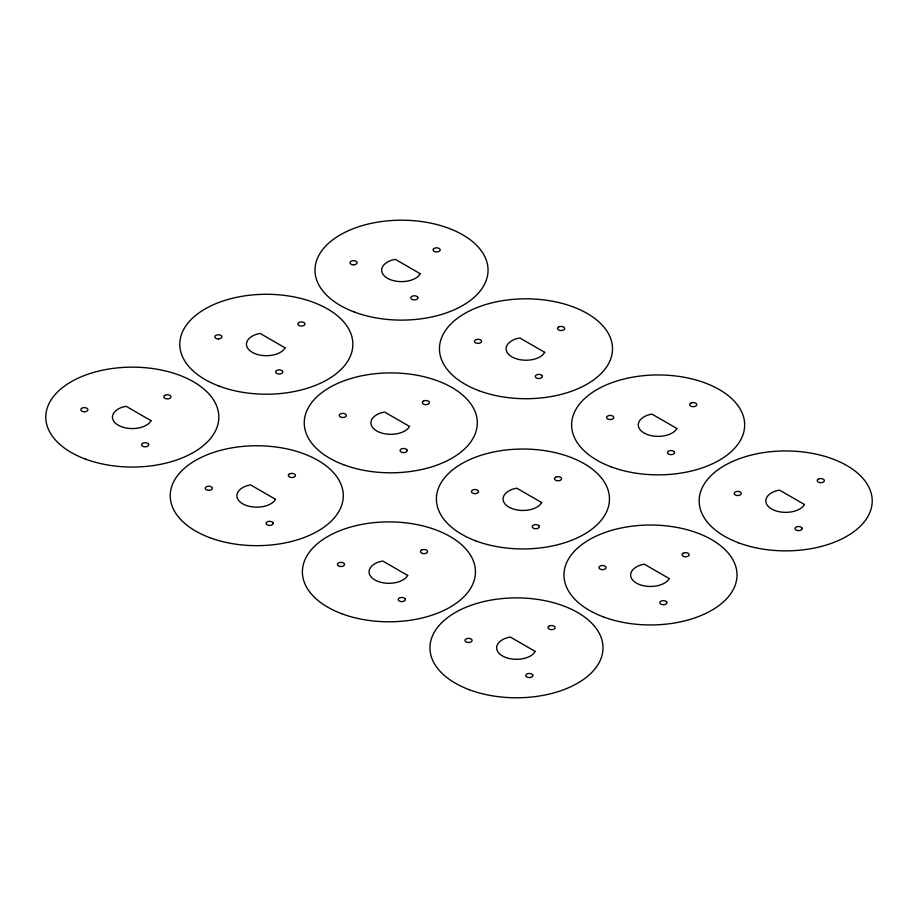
<?xml version="1.0" encoding="UTF-8"?>
<svg xmlns="http://www.w3.org/2000/svg" width="918" height="918" viewBox="0 0 918 918"><rect width="100%" height="100%" fill="white"/><g stroke="black" fill="none" stroke-linecap="round" stroke-linejoin="round"><path stroke-width="1.38" d="M151.045 420.685L149.508 422.831A19.863 11.464 0 0 1 118.261 425.206A19.863 11.464 0 0 1 122.381 407.167L126.099 406.284L151.045 420.685M285.062 347.83L283.513 349.976A19.863 11.464 0 0 1 252.278 352.351A19.863 11.464 0 0 1 256.386 334.313L260.115 333.429L285.062 347.83M420.26 273.736L418.711 275.893A19.863 11.464 0 0 1 387.476 278.269A19.863 11.464 0 0 1 391.584 260.23L395.314 259.335L420.26 273.736M275.503 499.289L273.966 501.435A19.863 11.464 0 0 1 242.719 503.81A19.863 11.464 0 0 1 246.839 485.771L250.568 484.888L275.503 499.289M409.52 426.434L407.982 428.591A19.863 11.464 0 0 1 376.736 430.967A19.863 11.464 0 0 1 380.855 412.928L384.573 412.033L409.52 426.434M544.718 352.34L543.181 354.497A19.863 11.464 0 0 1 511.934 356.873A19.863 11.464 0 0 1 516.054 338.834L519.772 337.939L544.718 352.34M407.661 575.425L406.123 577.571A19.863 11.464 0 0 1 374.877 579.946A19.863 11.464 0 0 1 378.996 561.908L382.714 561.024L407.661 575.425M541.677 502.571L540.14 504.728A19.863 11.464 0 0 1 508.893 507.103A19.863 11.464 0 0 1 513.013 489.064L516.731 488.169L541.677 502.571M676.876 428.476L675.338 430.634A19.863 11.464 0 0 1 644.092 433.009A19.863 11.464 0 0 1 648.211 414.97L651.929 414.075L676.876 428.476M535.217 651.424L533.679 653.582A19.863 11.464 0 0 1 502.444 655.945A19.863 11.464 0 0 1 506.552 637.918L510.282 637.023L535.217 651.424M669.233 578.569L667.696 580.727A19.863 11.464 0 0 1 636.449 583.102A19.863 11.464 0 0 1 640.569 565.063L644.287 564.168L669.233 578.569M804.432 504.487L802.894 506.633A19.863 11.464 0 0 1 771.648 509.008A19.863 11.464 0 0 1 775.767 490.969L779.485 490.086L804.432 504.487M164.907 395.383L164.333 395.807A3.546 2.043 0 0 0 164.907 398.274A3.546 2.043 0 0 0 169.187 398.607L169.922 398.274A3.546 2.043 0 0 0 169.922 395.383A3.546 2.043 0 0 0 164.907 395.383M298.912 322.528L298.35 322.952A3.546 2.043 0 0 0 298.912 325.431A3.546 2.043 0 0 0 303.192 325.752L303.927 325.431A3.546 2.043 0 0 0 303.927 322.528A3.546 2.043 0 0 0 298.912 322.528M434.111 248.445L433.548 248.87A3.546 2.043 0 0 0 434.111 251.337A3.546 2.043 0 0 0 438.391 251.658L439.125 251.337A3.546 2.043 0 0 0 439.125 248.445A3.546 2.043 0 0 0 434.111 248.445M289.365 473.986L288.803 474.411A3.546 2.043 0 0 0 289.365 476.89A3.546 2.043 0 0 0 293.645 477.211L294.38 476.89A3.546 2.043 0 0 0 294.38 473.986A3.546 2.043 0 0 0 289.365 473.986M423.382 401.143L422.808 401.568A3.546 2.043 0 0 0 423.382 404.035A3.546 2.043 0 0 0 427.662 404.356L428.396 404.035A3.546 2.043 0 0 0 428.396 401.143A3.546 2.043 0 0 0 423.382 401.143M558.58 327.049L558.006 327.474A3.546 2.043 0 0 0 558.58 329.941A3.546 2.043 0 0 0 562.86 330.273L563.595 329.941A3.546 2.043 0 0 0 563.595 327.049A3.546 2.043 0 0 0 558.58 327.049M421.523 550.123L420.96 550.548A3.546 2.043 0 0 0 421.523 553.026A3.546 2.043 0 0 0 425.803 553.347L426.537 553.026A3.546 2.043 0 0 0 426.537 550.123A3.546 2.043 0 0 0 421.523 550.123M555.528 477.28L554.965 477.704A3.546 2.043 0 0 0 555.528 480.171A3.546 2.043 0 0 0 559.819 480.493L560.554 480.171A3.546 2.043 0 0 0 560.554 477.28A3.546 2.043 0 0 0 555.528 477.28M690.738 403.186L690.164 403.61A3.546 2.043 0 0 0 690.738 406.077A3.546 2.043 0 0 0 695.018 406.41L695.752 406.077A3.546 2.043 0 0 0 695.752 403.186A3.546 2.043 0 0 0 690.738 403.186M549.079 626.133L548.516 626.558A3.546 2.043 0 0 0 549.079 629.025A3.546 2.043 0 0 0 553.359 629.346L554.093 629.025A3.546 2.043 0 0 0 554.093 626.133A3.546 2.043 0 0 0 549.079 626.133M683.095 553.279L682.533 553.703A3.546 2.043 0 0 0 683.095 556.17A3.546 2.043 0 0 0 687.375 556.503L688.11 556.17A3.546 2.043 0 0 0 688.11 553.279A3.546 2.043 0 0 0 683.095 553.279M818.294 479.185L817.731 479.609A3.546 2.043 0 0 0 818.294 482.076A3.546 2.043 0 0 0 822.574 482.409L823.308 482.076A3.546 2.043 0 0 0 823.308 479.185A3.546 2.043 0 0 0 818.294 479.185M353.568 264.786L352.65 264.717A3.546 2.043 0 0 1 350.137 262.204A3.546 2.043 0 0 1 354.486 260.758L355.335 260.964A3.546 2.043 0 0 1 356.987 263.271A3.546 2.043 0 0 1 353.568 264.786M478.026 343.389L477.108 343.321A3.546 2.043 0 0 1 474.595 340.819A3.546 2.043 0 0 1 478.944 339.373L479.793 339.568A3.546 2.043 0 0 1 481.445 341.875A3.546 2.043 0 0 1 478.026 343.389M218.369 338.88L217.451 338.811A3.546 2.043 0 0 1 214.938 336.298A3.546 2.043 0 0 1 219.287 334.852L220.136 335.059A3.546 2.043 0 0 1 221.789 337.354A3.546 2.043 0 0 1 218.369 338.88M610.183 419.526L609.265 419.457A3.546 2.043 0 0 1 606.752 416.956A3.546 2.043 0 0 1 611.101 415.51L611.95 415.705A3.546 2.043 0 0 1 613.603 418.011A3.546 2.043 0 0 1 610.183 419.526M342.827 417.483L341.909 417.415A3.546 2.043 0 0 1 339.396 414.902A3.546 2.043 0 0 1 343.745 413.456L344.594 413.662A3.546 2.043 0 0 1 346.247 415.969A3.546 2.043 0 0 1 342.827 417.483M84.353 411.723L83.435 411.654A3.546 2.043 0 0 1 80.922 409.153A3.546 2.043 0 0 1 85.271 407.707L86.12 407.902A3.546 2.043 0 0 1 87.772 410.208A3.546 2.043 0 0 1 84.353 411.723M737.739 495.525L736.821 495.456A3.546 2.043 0 0 1 734.32 492.955A3.546 2.043 0 0 1 738.657 491.509L739.518 491.715A3.546 2.043 0 0 1 741.17 494.01A3.546 2.043 0 0 1 737.739 495.525M474.985 493.62L474.067 493.551A3.546 2.043 0 0 1 471.554 491.038A3.546 2.043 0 0 1 475.903 489.592L476.752 489.799A3.546 2.043 0 0 1 478.404 492.105A3.546 2.043 0 0 1 474.985 493.62M208.811 490.338L207.893 490.269A3.546 2.043 0 0 1 205.391 487.756A3.546 2.043 0 0 1 209.729 486.31L210.589 486.517A3.546 2.043 0 0 1 212.242 488.812A3.546 2.043 0 0 1 208.811 490.338M602.541 569.619L601.623 569.55A3.546 2.043 0 0 1 599.121 567.049A3.546 2.043 0 0 1 603.459 565.591L604.319 565.798A3.546 2.043 0 0 1 605.972 568.104A3.546 2.043 0 0 1 602.541 569.619M340.968 566.475L340.05 566.406A3.546 2.043 0 0 1 337.549 563.893A3.546 2.043 0 0 1 341.886 562.447L342.747 562.654A3.546 2.043 0 0 1 344.399 564.949A3.546 2.043 0 0 1 340.968 566.475M468.524 642.474L467.606 642.405A3.546 2.043 0 0 1 465.105 639.892A3.546 2.043 0 0 1 469.442 638.446L470.303 638.653A3.546 2.043 0 0 1 471.955 640.959A3.546 2.043 0 0 1 468.524 642.474M801.965 528.057L801.609 527.563A3.546 2.043 0 0 0 797.627 526.611A3.546 2.043 0 0 0 794.999 528.584L795.114 529.112A3.546 2.043 0 0 0 799.463 530.57A3.546 2.043 0 0 0 801.965 528.057M674.409 452.058L674.053 451.564A3.546 2.043 0 0 0 670.071 450.612A3.546 2.043 0 0 0 667.443 452.585L667.558 453.113A3.546 2.043 0 0 0 671.907 454.559A3.546 2.043 0 0 0 674.409 452.058M542.251 375.921L541.895 375.428A3.546 2.043 0 0 0 537.914 374.475A3.546 2.043 0 0 0 535.286 376.449L535.401 376.977A3.546 2.043 0 0 0 539.75 378.423A3.546 2.043 0 0 0 542.251 375.921M666.766 602.151L666.411 601.657A3.546 2.043 0 0 0 662.429 600.705A3.546 2.043 0 0 0 659.801 602.678L659.916 603.206A3.546 2.043 0 0 0 664.265 604.652A3.546 2.043 0 0 0 666.766 602.151M417.793 297.317L417.438 296.824A3.546 2.043 0 0 0 413.444 295.86A3.546 2.043 0 0 0 410.816 297.845L410.943 298.373A3.546 2.043 0 0 0 415.28 299.819A3.546 2.043 0 0 0 417.793 297.317M539.21 526.152L538.855 525.658A3.546 2.043 0 0 0 534.873 524.694A3.546 2.043 0 0 0 532.245 526.68L532.36 527.207A3.546 2.043 0 0 0 536.709 528.653A3.546 2.043 0 0 0 539.21 526.152M407.053 450.015L406.697 449.522A3.546 2.043 0 0 0 402.715 448.558A3.546 2.043 0 0 0 400.087 450.543L400.202 451.071A3.546 2.043 0 0 0 404.551 452.517A3.546 2.043 0 0 0 407.053 450.015M532.761 674.994L532.406 674.5A3.546 2.043 0 0 0 528.412 673.548A3.546 2.043 0 0 0 525.784 675.533L525.911 676.061A3.546 2.043 0 0 0 530.248 677.507A3.546 2.043 0 0 0 532.761 674.994M282.595 371.4L282.239 370.906A3.546 2.043 0 0 0 278.246 369.954A3.546 2.043 0 0 0 275.618 371.928L275.744 372.467A3.546 2.043 0 0 0 280.082 373.913A3.546 2.043 0 0 0 282.595 371.4M405.194 598.995L404.838 598.502A3.546 2.043 0 0 0 400.856 597.549A3.546 2.043 0 0 0 398.228 599.523L398.343 600.062A3.546 2.043 0 0 0 402.692 601.508A3.546 2.043 0 0 0 405.194 598.995M273.036 522.858L272.68 522.365A3.546 2.043 0 0 0 268.699 521.413A3.546 2.043 0 0 0 266.071 523.386L266.186 523.926A3.546 2.043 0 0 0 270.535 525.371A3.546 2.043 0 0 0 273.036 522.858M148.578 444.255L148.223 443.761A3.546 2.043 0 0 0 144.241 442.809A3.546 2.043 0 0 0 141.613 444.782L141.728 445.31A3.546 2.043 0 0 0 146.077 446.756A3.546 2.043 0 0 0 148.578 444.255M341.794 613.74A86.522 49.951 0 0 0 475.329 574.461A86.522 49.951 0 0 0 349.643 527.334A86.522 49.951 0 0 0 341.794 613.74M469.362 689.739A86.522 49.951 0 0 0 602.885 650.46A86.522 49.951 0 0 0 477.199 603.333A86.522 49.951 0 0 0 469.362 689.739M209.637 537.604A86.522 49.951 0 0 0 343.171 498.325A86.522 49.951 0 0 0 217.486 451.197A86.522 49.951 0 0 0 209.637 537.604M475.811 540.886A86.522 49.951 0 0 0 609.345 501.607A86.522 49.951 0 0 0 483.66 454.479A86.522 49.951 0 0 0 475.811 540.886M85.179 458.989A86.522 49.951 0 0 0 218.713 419.71A86.522 49.951 0 0 0 93.028 372.593A86.522 49.951 0 0 0 85.179 458.989M611.009 466.792A86.522 49.951 0 0 0 744.544 427.513A86.522 49.951 0 0 0 618.858 380.396A86.522 49.951 0 0 0 611.009 466.792M738.565 542.802A86.522 49.951 0 0 0 872.1 503.512A86.522 49.951 0 0 0 746.414 456.395A86.522 49.951 0 0 0 738.565 542.802M219.195 386.145A86.522 49.951 0 0 0 352.73 346.866A86.522 49.951 0 0 0 227.033 299.738A86.522 49.951 0 0 0 219.195 386.145M354.394 312.051A86.522 49.951 0 0 0 487.928 272.772A86.522 49.951 0 0 0 362.231 225.644A86.522 49.951 0 0 0 354.394 312.051M603.367 616.885A86.522 49.951 0 0 0 736.902 577.606A86.522 49.951 0 0 0 611.216 530.478A86.522 49.951 0 0 0 603.367 616.885M343.653 464.749A86.522 49.951 0 0 0 477.188 425.47A86.522 49.951 0 0 0 351.502 378.342A86.522 49.951 0 0 0 343.653 464.749M478.852 390.655A86.522 49.951 0 0 0 612.386 351.376A86.522 49.951 0 0 0 486.701 304.26A86.522 49.951 0 0 0 478.852 390.655"/></g></svg>
